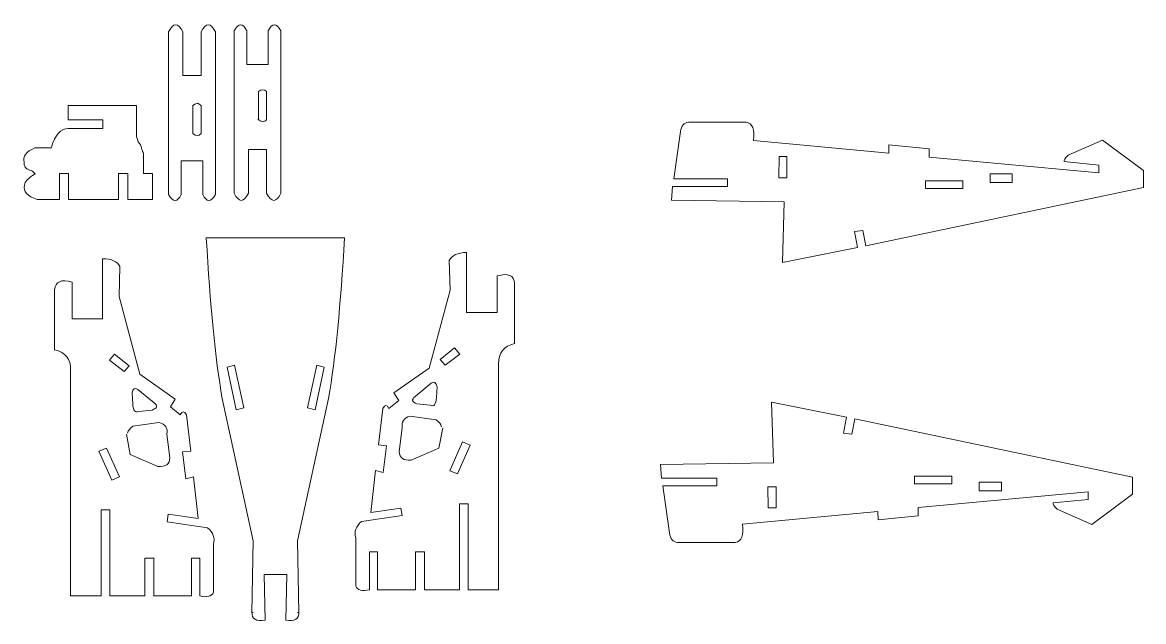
# Model space of a CAD drawing. Header units: centimetres. Extents: x -9.1 to 9.1, y -7.2 to 7.2.
# Drawn here: x -8.95 to 1.88, y -7.24 to -1.45 of the extents above; entities that cross this region are included whole.
import ezdxf

# ---------------------------------------------------------------- set-up
doc = ezdxf.new("R2010")
doc.units = ezdxf.units.CM
doc.header["$MEASUREMENT"] = 0
doc.layers.add('CAPA 1', color=7, linetype='Continuous')

msp = doc.modelspace()

# ---------------------------------------------------------------- linework, layer by layer
at = {"layer": 'CAPA 1', "color": 250, "lineweight": 9}
for points, knots in [([(-7.53437, -1.54646), (-7.48846, -1.45461), (-7.44255, -1.45461), (-7.39664, -1.54646), (-7.39664, -1.54646), (-7.39664, -1.54646), (-7.39664, -1.96795), (-7.39664, -1.96795)], [0, 0, 0, 0, 0.33333333, 0.33333333, 0.33333333, 0.33333333, 1, 1, 1, 1]), ([(-7.08276, -1.54646), (-7.12867, -1.45461), (-7.17461, -1.45461), (-7.22052, -1.54646), (-7.22052, -1.54646), (-7.22052, -1.54646), (-7.22052, -1.96795), (-7.22052, -1.96795)], [0, 0, 0, 0, 0.33333333, 0.33333333, 0.33333333, 0.33333333, 1, 1, 1, 1]), ([(-6.77972, -1.86013), (-6.77972, -1.86013), (-6.77972, -1.53584), (-6.77972, -1.53584), (-6.77972, -1.53584), (-6.77972, -1.53584), (-6.77708, -1.53584), (-6.77708, -1.53584)], [0, 0, 0, 0, 0.33333333, 0.33333333, 0.33333333, 0.33333333, 1, 1, 1, 1]), ([(-6.57197, -1.86013), (-6.57197, -1.86013), (-6.57197, -1.53584), (-6.57197, -1.53584), (-6.57197, -1.53584), (-6.57197, -1.53584), (-6.57458, -1.53584), (-6.57458, -1.53584)], [0, 0, 0, 0, 0.33333333, 0.33333333, 0.33333333, 0.33333333, 1, 1, 1, 1]), ([(-6.66773, -2.12242), (-6.63868, -2.09808), (-6.61213, -2.09808), (-6.58801, -2.12242), (-6.58801, -2.12242), (-6.58801, -2.12242), (-6.58801, -2.39125), (-6.58801, -2.39125), (-6.58801, -2.39125), (-6.61222, -2.42219), (-6.64032, -2.42067), (-6.67228, -2.38669)], [0, 0, 0, 0, 0.25, 0.25, 0.25, 0.25, 0.5, 0.5, 0.5, 0.5, 1, 1, 1, 1]), ([(-8.16946, -2.48036), (-8.16946, -2.48036), (-8.16946, -2.39653), (-8.16946, -2.39653), (-8.16946, -2.39653), (-8.16946, -2.39653), (-8.50257, -2.39653), (-8.50257, -2.39653), (-8.50257, -2.39653), (-8.50257, -2.39653), (-8.50257, -2.25833), (-8.50257, -2.25833), (-8.50257, -2.25833), (-8.50257, -2.25833), (-7.84443, -2.25833), (-7.84443, -2.25833), (-7.84443, -2.25833), (-7.84443, -2.25833), (-7.84443, -2.55624), (-7.84443, -2.55624)], [0, 0, 0, 0, 0.16666667, 0.16666667, 0.16666667, 0.16666667, 0.33333333, 0.33333333, 0.33333333, 0.33333333, 0.5, 0.5, 0.5, 0.5, 0.66666667, 0.66666667, 0.66666667, 0.66666667, 1, 1, 1, 1]), ([(-7.30046, -2.52851), (-7.27141, -2.55287), (-7.24486, -2.55287), (-7.22074, -2.52851), (-7.22074, -2.52851), (-7.22074, -2.52851), (-7.22074, -2.2597), (-7.22074, -2.2597), (-7.22074, -2.2597), (-7.24496, -2.22876), (-7.27305, -2.23028), (-7.30502, -2.26426)], [0, 0, 0, 0, 0.25, 0.25, 0.25, 0.25, 0.5, 0.5, 0.5, 0.5, 1, 1, 1, 1]), ([(-2.65596, -2.9639), (-2.65596, -2.9639), (-2.59224, -2.50913), (-2.59224, -2.50913), (-2.59224, -2.50913), (-2.5839, -2.4537), (-2.55827, -2.42296), (-2.51534, -2.41684)], [0, 0, 0, 0, 0.33333333, 0.33333333, 0.33333333, 0.33333333, 1, 1, 1, 1]), ([(1.11187, -2.79911), (1.11187, -2.79911), (1.44802, -2.83207), (1.44802, -2.83207), (1.44802, -2.83207), (1.44802, -2.83207), (1.44802, -2.90678), (1.44802, -2.90678), (1.44802, -2.90678), (1.44802, -2.90678), (-0.19093, -2.7552), (-0.19093, -2.7552), (-0.19093, -2.7552), (-0.19093, -2.7552), (-0.19093, -2.67389), (-0.19093, -2.67389), (-0.19093, -2.67389), (-0.19093, -2.67389), (-0.57979, -2.63655), (-0.57979, -2.63655), (-0.57979, -2.63655), (-0.57979, -2.63655), (-0.582, -2.71564), (-0.582, -2.71564), (-0.582, -2.71564), (-0.582, -2.71564), (-1.887, -2.5948), (-1.887, -2.5948)], [0, 0, 0, 0, 0.125, 0.125, 0.125, 0.125, 0.25, 0.25, 0.25, 0.25, 0.375, 0.375, 0.375, 0.375, 0.5, 0.5, 0.5, 0.5, 0.625, 0.625, 0.625, 0.625, 0.75, 0.75, 0.75, 0.75, 1, 1, 1, 1]), ([(-0.88297, -3.62739), (-0.88297, -3.62739), (-0.91155, -3.47359), (-0.91155, -3.47359), (-0.91155, -3.47359), (-0.91155, -3.47359), (-0.83246, -3.46483), (-0.83246, -3.46483), (-0.83246, -3.46483), (-0.83246, -3.46483), (-0.80314, -3.61143), (-0.80314, -3.61143), (-0.80314, -3.61143), (-0.80314, -3.61143), (1.87862, -3.04737), (1.87862, -3.04737), (1.87862, -3.04737), (1.87862, -3.04737), (1.87862, -2.88481), (1.87862, -2.88481), (1.87862, -2.88481), (1.87862, -2.88481), (1.48316, -2.5926), (1.48316, -2.5926), (1.48316, -2.5926), (1.48316, -2.5926), (1.14921, -2.73761), (1.14921, -2.73761), (1.14921, -2.73761), (1.11852, -2.76785), (1.10609, -2.78835), (1.11187, -2.79911)], [0, 0, 0, 0, 0.11111111, 0.11111111, 0.11111111, 0.11111111, 0.22222222, 0.22222222, 0.22222222, 0.22222222, 0.33333333, 0.33333333, 0.33333333, 0.33333333, 0.44444444, 0.44444444, 0.44444444, 0.44444444, 0.55555556, 0.55555556, 0.55555556, 0.55555556, 0.66666667, 0.66666667, 0.66666667, 0.66666667, 0.77777778, 0.77777778, 0.77777778, 0.77777778, 1, 1, 1, 1]), ([(-8.82516, -2.66696), (-8.91088, -2.70333), (-8.94576, -2.74889), (-8.92984, -2.80365), (-8.92984, -2.80365), (-8.93392, -2.84059), (-8.91639, -2.86687), (-8.87723, -2.88249), (-8.87723, -2.88249), (-8.85742, -2.88274), (-8.83949, -2.8946), (-8.82342, -2.91809)], [0, 0, 0, 0, 0.25, 0.25, 0.25, 0.25, 0.5, 0.5, 0.5, 0.5, 1, 1, 1, 1]), ([(-7.80487, -2.63797), (-7.80158, -2.6496), (-7.7983, -2.66126), (-7.79488, -2.67192), (-7.79488, -2.67192), (-7.7915, -2.68256), (-7.78796, -2.69225), (-7.78489, -2.70004), (-7.78489, -2.70004), (-7.78181, -2.70784), (-7.77916, -2.71377), (-7.77655, -2.7197)], [0, 0, 0, 0, 0.25, 0.25, 0.25, 0.25, 0.5, 0.5, 0.5, 0.5, 1, 1, 1, 1]), ([(-6.90164, -3.10449), (-6.85573, -3.19631), (-6.80982, -3.19631), (-6.76391, -3.10449), (-6.76391, -3.10449), (-6.76391, -3.10449), (-6.76391, -2.68301), (-6.76391, -2.68301)], [0, 0, 0, 0, 0.33333333, 0.33333333, 0.33333333, 0.33333333, 1, 1, 1, 1]), ([(-6.45003, -3.10449), (-6.49594, -3.19631), (-6.54188, -3.19631), (-6.58779, -3.10449), (-6.58779, -3.10449), (-6.58779, -3.10449), (-6.58779, -2.68301), (-6.58779, -2.68301)], [0, 0, 0, 0, 0.33333333, 0.33333333, 0.33333333, 0.33333333, 1, 1, 1, 1]), ([(-7.41245, -2.79082), (-7.41245, -2.79082), (-7.41245, -3.11511), (-7.41245, -3.11511), (-7.41245, -3.11511), (-7.41245, -3.11511), (-7.40981, -3.11511), (-7.40981, -3.11511)], [0, 0, 0, 0, 0.33333333, 0.33333333, 0.33333333, 0.33333333, 1, 1, 1, 1]), ([(-7.2047, -2.79082), (-7.2047, -2.79082), (-7.2047, -3.11511), (-7.2047, -3.11511), (-7.2047, -3.11511), (-7.2047, -3.11511), (-7.20732, -3.11511), (-7.20732, -3.11511)], [0, 0, 0, 0, 0.33333333, 0.33333333, 0.33333333, 0.33333333, 1, 1, 1, 1]), ([(-8.82342, -2.91809), (-8.8912, -2.95755), (-8.92496, -2.99401), (-8.92468, -3.02749), (-8.92468, -3.02749), (-8.93928, -3.08646), (-8.89907, -3.13227), (-8.80409, -3.1649)], [0, 0, 0, 0, 0.33333333, 0.33333333, 0.33333333, 0.33333333, 1, 1, 1, 1]), ([(-8.01843, -2.91216), (-8.01843, -2.91216), (-8.01843, -3.1649), (-8.01843, -3.1649), (-8.01843, -3.1649), (-8.01843, -3.1649), (-8.5009, -3.1649), (-8.5009, -3.1649), (-8.5009, -3.1649), (-8.5009, -3.1649), (-8.5009, -2.91216), (-8.5009, -2.91216), (-8.5009, -2.91216), (-8.5009, -2.91216), (-8.58789, -2.91216), (-8.58789, -2.91216), (-8.58789, -2.91216), (-8.58789, -2.91216), (-8.58789, -3.1649), (-8.58789, -3.1649), (-8.58789, -3.1649), (-8.58789, -3.1649), (-8.80409, -3.1649), (-8.80409, -3.1649)], [0, 0, 0, 0, 0.14285714, 0.14285714, 0.14285714, 0.14285714, 0.28571429, 0.28571429, 0.28571429, 0.28571429, 0.42857143, 0.42857143, 0.42857143, 0.42857143, 0.57142857, 0.57142857, 0.57142857, 0.57142857, 0.71428571, 0.71428571, 0.71428571, 0.71428571, 1, 1, 1, 1]), ([(-7.77655, -2.9145), (-7.77655, -2.9145), (-7.68889, -2.9145), (-7.68889, -2.9145), (-7.68889, -2.9145), (-7.68889, -2.9145), (-7.68889, -3.1649), (-7.68889, -3.1649), (-7.68889, -3.1649), (-7.68889, -3.1649), (-7.9288, -3.1649), (-7.9288, -3.1649), (-7.9288, -3.1649), (-7.9288, -3.1649), (-7.9288, -2.91216), (-7.9288, -2.91216), (-7.9288, -2.91216), (-7.9288, -2.91216), (-8.01843, -2.91216), (-8.01843, -2.91216), (-8.01843, -2.91216), (-8.01843, -2.91216), (-8.01843, -2.91741), (-8.01843, -2.91741)], [0, 0, 0, 0, 0.14285714, 0.14285714, 0.14285714, 0.14285714, 0.28571429, 0.28571429, 0.28571429, 0.28571429, 0.42857143, 0.42857143, 0.42857143, 0.42857143, 0.57142857, 0.57142857, 0.57142857, 0.57142857, 0.71428571, 0.71428571, 0.71428571, 0.71428571, 1, 1, 1, 1]), ([(-2.68013, -3.17041), (-2.68013, -3.17041), (-2.66914, -3.0386), (-2.66914, -3.0386), (-2.66914, -3.0386), (-2.66914, -3.0386), (-2.13747, -3.0386), (-2.13747, -3.0386), (-2.13747, -3.0386), (-2.13747, -3.0386), (-2.13747, -2.9639), (-2.13747, -2.9639), (-2.13747, -2.9639), (-2.13747, -2.9639), (-2.65596, -2.9639), (-2.65596, -2.9639)], [0, 0, 0, 0, 0.2, 0.2, 0.2, 0.2, 0.4, 0.4, 0.4, 0.4, 0.6, 0.6, 0.6, 0.6, 1, 1, 1, 1]), ([(-2.68013, -3.17041), (-2.68013, -3.17041), (-1.59041, -3.1858), (-1.59041, -3.1858), (-1.59041, -3.1858), (-1.59041, -3.1858), (-1.608, -3.7724), (-1.608, -3.7724), (-1.608, -3.7724), (-1.608, -3.7724), (-0.88297, -3.62739), (-0.88297, -3.62739)], [0, 0, 0, 0, 0.25, 0.25, 0.25, 0.25, 0.5, 0.5, 0.5, 0.5, 1, 1, 1, 1]), ([(-7.17047, -3.53473), (-7.13507, -4.18071), (-7.08381, -4.69773), (-7.0167, -5.08581), (-7.0167, -5.08581), (-7.0167, -5.08581), (-6.7179, -6.46113), (-6.7179, -6.46113)], [0, 0, 0, 0, 0.33333333, 0.33333333, 0.33333333, 0.33333333, 1, 1, 1, 1]), ([(-5.83641, -3.53473), (-5.87183, -4.18071), (-5.9231, -4.69773), (-5.99021, -5.08581), (-5.99021, -5.08581), (-5.99021, -5.08581), (-6.28898, -6.46113), (-6.28898, -6.46113)], [0, 0, 0, 0, 0.33333333, 0.33333333, 0.33333333, 0.33333333, 1, 1, 1, 1]), ([(-4.36277, -3.90256), (-4.36277, -3.90256), (-4.36277, -4.25581), (-4.36277, -4.25581), (-4.36277, -4.25581), (-4.36277, -4.25581), (-4.65806, -4.25581), (-4.65806, -4.25581), (-4.65806, -4.25581), (-4.65806, -4.25581), (-4.65806, -3.67582), (-4.65806, -3.67582)], [0, 0, 0, 0, 0.25, 0.25, 0.25, 0.25, 0.5, 0.5, 0.5, 0.5, 1, 1, 1, 1]), ([(-8.4664, -3.96282), (-8.4664, -3.96282), (-8.4664, -4.3161), (-8.4664, -4.3161), (-8.4664, -4.3161), (-8.4664, -4.3161), (-8.17113, -4.3161), (-8.17113, -4.3161), (-8.17113, -4.3161), (-8.17113, -4.3161), (-8.17113, -3.73608), (-8.17113, -3.73608)], [0, 0, 0, 0, 0.25, 0.25, 0.25, 0.25, 0.5, 0.5, 0.5, 0.5, 1, 1, 1, 1]), ([(-4.82496, -3.75247), (-4.82496, -3.75247), (-4.81624, -4.03964), (-4.81624, -4.03964), (-4.81624, -4.03964), (-4.81624, -4.03964), (-5.01779, -4.79192), (-5.01779, -4.79192), (-5.01779, -4.79192), (-5.01779, -4.79192), (-5.35932, -5.03091), (-5.35932, -5.03091), (-5.35932, -5.03091), (-5.35932, -5.03091), (-5.31186, -5.10474), (-5.31186, -5.10474), (-5.31186, -5.10474), (-5.31186, -5.10474), (-5.40677, -5.18384), (-5.40677, -5.18384)], [0, 0, 0, 0, 0.16666667, 0.16666667, 0.16666667, 0.16666667, 0.33333333, 0.33333333, 0.33333333, 0.33333333, 0.5, 0.5, 0.5, 0.5, 0.66666667, 0.66666667, 0.66666667, 0.66666667, 1, 1, 1, 1]), ([(-8.00423, -3.81275), (-8.00423, -3.81275), (-8.01295, -4.09992), (-8.01295, -4.09992), (-8.01295, -4.09992), (-8.01295, -4.09992), (-7.81137, -4.85218), (-7.81137, -4.85218), (-7.81137, -4.85218), (-7.81137, -4.85218), (-7.46985, -5.09119), (-7.46985, -5.09119), (-7.46985, -5.09119), (-7.46985, -5.09119), (-7.5173, -5.165), (-7.5173, -5.165), (-7.5173, -5.165), (-7.5173, -5.165), (-7.42239, -5.24409), (-7.42239, -5.24409)], [0, 0, 0, 0, 0.16666667, 0.16666667, 0.16666667, 0.16666667, 0.33333333, 0.33333333, 0.33333333, 0.33333333, 0.5, 0.5, 0.5, 0.5, 0.66666667, 0.66666667, 0.66666667, 0.66666667, 1, 1, 1, 1]), ([(-4.64254, -6.93254), (-4.64254, -6.93254), (-4.34815, -6.93254), (-4.34815, -6.93254), (-4.34815, -6.93254), (-4.34815, -6.93254), (-4.34815, -4.75313), (-4.34815, -4.75313)], [0, 0, 0, 0, 0.33333333, 0.33333333, 0.33333333, 0.33333333, 1, 1, 1, 1]), ([(-8.18663, -6.99282), (-8.18663, -6.99282), (-8.48102, -6.99282), (-8.48102, -6.99282), (-8.48102, -6.99282), (-8.48102, -6.99282), (-8.48102, -4.81341), (-8.48102, -4.81341)], [0, 0, 0, 0, 0.33333333, 0.33333333, 0.33333333, 0.33333333, 1, 1, 1, 1]), ([(-7.83058, -4.99907), (-7.85985, -4.9776), (-7.87846, -4.98921), (-7.88643, -5.03385), (-7.88643, -5.03385), (-7.88643, -5.03385), (-7.88115, -5.13798), (-7.88115, -5.13798), (-7.88115, -5.13798), (-7.87637, -5.20449), (-7.85614, -5.22865), (-7.82052, -5.21049)], [0, 0, 0, 0, 0.25, 0.25, 0.25, 0.25, 0.5, 0.5, 0.5, 0.5, 1, 1, 1, 1]), ([(-4.99861, -4.93879), (-4.96932, -4.91734), (-4.95071, -4.92893), (-4.94276, -4.97356), (-4.94276, -4.97356), (-4.94276, -4.97356), (-4.94804, -5.07772), (-4.94804, -5.07772), (-4.94804, -5.07772), (-4.95283, -5.1442), (-4.97303, -5.16837), (-5.00868, -5.15021)], [0, 0, 0, 0, 0.25, 0.25, 0.25, 0.25, 0.5, 0.5, 0.5, 0.5, 1, 1, 1, 1]), ([(-5.40677, -5.18384), (-5.42655, -5.14428), (-5.44633, -5.14428), (-5.46609, -5.18384), (-5.46609, -5.18384), (-5.46609, -5.18384), (-5.50843, -5.5347), (-5.50843, -5.5347)], [0, 0, 0, 0, 0.33333333, 0.33333333, 0.33333333, 0.33333333, 1, 1, 1, 1]), ([(-2.78557, -5.7233), (-2.78557, -5.7233), (-1.69586, -5.70793), (-1.69586, -5.70793), (-1.69586, -5.70793), (-1.69586, -5.70793), (-1.71345, -5.12133), (-1.71345, -5.12133), (-1.71345, -5.12133), (-1.71345, -5.12133), (-0.98845, -5.26634), (-0.98845, -5.26634)], [0, 0, 0, 0, 0.25, 0.25, 0.25, 0.25, 0.5, 0.5, 0.5, 0.5, 1, 1, 1, 1]), ([(-7.42239, -5.24409), (-7.40262, -5.20456), (-7.38286, -5.20456), (-7.36308, -5.24409), (-7.36308, -5.24409), (-7.36308, -5.24409), (-7.32073, -5.59496), (-7.32073, -5.59496)], [0, 0, 0, 0, 0.33333333, 0.33333333, 0.33333333, 0.33333333, 1, 1, 1, 1]), ([(-4.89862, -5.35916), (-4.90465, -5.33522), (-4.92164, -5.31262), (-4.94959, -5.2914), (-4.94959, -5.2914), (-4.94959, -5.2914), (-5.20178, -5.25633), (-5.20178, -5.25633), (-5.20178, -5.25633), (-5.26478, -5.27441), (-5.29027, -5.3122), (-5.27823, -5.36969)], [0, 0, 0, 0, 0.25, 0.25, 0.25, 0.25, 0.5, 0.5, 0.5, 0.5, 1, 1, 1, 1]), ([(-0.98845, -5.26634), (-0.98845, -5.26634), (-1.01699, -5.42011), (-1.01699, -5.42011), (-1.01699, -5.42011), (-1.01699, -5.42011), (-0.9379, -5.42891), (-0.9379, -5.42891), (-0.9379, -5.42891), (-0.9379, -5.42891), (-0.90858, -5.28231), (-0.90858, -5.28231), (-0.90858, -5.28231), (-0.90858, -5.28231), (1.77315, -5.84633), (1.77315, -5.84633), (1.77315, -5.84633), (1.77315, -5.84633), (1.77315, -6.00893), (1.77315, -6.00893), (1.77315, -6.00893), (1.77315, -6.00893), (1.37769, -6.3011), (1.37769, -6.3011), (1.37769, -6.3011), (1.37769, -6.3011), (1.04377, -6.15612), (1.04377, -6.15612), (1.04377, -6.15612), (1.01308, -6.12586), (1.00062, -6.10536), (1.0064, -6.09459)], [0, 0, 0, 0, 0.11111111, 0.11111111, 0.11111111, 0.11111111, 0.22222222, 0.22222222, 0.22222222, 0.22222222, 0.33333333, 0.33333333, 0.33333333, 0.33333333, 0.44444444, 0.44444444, 0.44444444, 0.44444444, 0.55555556, 0.55555556, 0.55555556, 0.55555556, 0.66666667, 0.66666667, 0.66666667, 0.66666667, 0.77777778, 0.77777778, 0.77777778, 0.77777778, 1, 1, 1, 1]), ([(-7.93057, -5.41942), (-7.92454, -5.39548), (-7.90753, -5.37291), (-7.87958, -5.35168), (-7.87958, -5.35168), (-7.87958, -5.35168), (-7.62738, -5.31661), (-7.62738, -5.31661), (-7.62738, -5.31661), (-7.56441, -5.33467), (-7.53893, -5.37246), (-7.55093, -5.42995)], [0, 0, 0, 0, 0.25, 0.25, 0.25, 0.25, 0.5, 0.5, 0.5, 0.5, 1, 1, 1, 1]), ([(-4.88806, -5.36969), (-4.88806, -5.36969), (-4.92493, -5.56634), (-4.92493, -5.56634), (-4.92493, -5.56634), (-4.92493, -5.56634), (-5.19125, -5.68078), (-5.19125, -5.68078)], [0, 0, 0, 0, 0.33333333, 0.33333333, 0.33333333, 0.33333333, 1, 1, 1, 1]), ([(-7.94111, -5.42995), (-7.94111, -5.42995), (-7.90424, -5.6266), (-7.90424, -5.6266), (-7.90424, -5.6266), (-7.90424, -5.6266), (-7.63795, -5.74106), (-7.63795, -5.74106)], [0, 0, 0, 0, 0.33333333, 0.33333333, 0.33333333, 0.33333333, 1, 1, 1, 1]), ([(-7.32073, -5.59496), (-7.32073, -5.59496), (-7.39868, -5.60263), (-7.39868, -5.60263), (-7.39868, -5.60263), (-7.39868, -5.60263), (-7.36704, -5.86101), (-7.36704, -5.86101), (-7.36704, -5.86101), (-7.36704, -5.86101), (-7.29323, -5.84255), (-7.29323, -5.84255), (-7.29323, -5.84255), (-7.29323, -5.84255), (-7.24842, -6.24593), (-7.24842, -6.24593), (-7.24842, -6.24593), (-7.24842, -6.24593), (-7.53843, -6.20373), (-7.53843, -6.20373), (-7.53843, -6.20373), (-7.53843, -6.20373), (-7.54951, -6.27662), (-7.54951, -6.27662)], [0, 0, 0, 0, 0.14285714, 0.14285714, 0.14285714, 0.14285714, 0.28571429, 0.28571429, 0.28571429, 0.28571429, 0.42857143, 0.42857143, 0.42857143, 0.42857143, 0.57142857, 0.57142857, 0.57142857, 0.57142857, 0.71428571, 0.71428571, 0.71428571, 0.71428571, 1, 1, 1, 1]), ([(-5.50843, -5.5347), (-5.50843, -5.5347), (-5.43049, -5.54237), (-5.43049, -5.54237), (-5.43049, -5.54237), (-5.43049, -5.54237), (-5.46213, -5.80072), (-5.46213, -5.80072), (-5.46213, -5.80072), (-5.46213, -5.80072), (-5.53596, -5.78226), (-5.53596, -5.78226), (-5.53596, -5.78226), (-5.53596, -5.78226), (-5.58077, -6.18564), (-5.58077, -6.18564), (-5.58077, -6.18564), (-5.58077, -6.18564), (-5.29076, -6.14347), (-5.29076, -6.14347), (-5.29076, -6.14347), (-5.29076, -6.14347), (-5.27968, -6.21633), (-5.27968, -6.21633)], [0, 0, 0, 0, 0.14285714, 0.14285714, 0.14285714, 0.14285714, 0.28571429, 0.28571429, 0.28571429, 0.28571429, 0.42857143, 0.42857143, 0.42857143, 0.42857143, 0.57142857, 0.57142857, 0.57142857, 0.57142857, 0.71428571, 0.71428571, 0.71428571, 0.71428571, 1, 1, 1, 1]), ([(-2.78557, -5.7233), (-2.78557, -5.7233), (-2.77459, -5.85513), (-2.77459, -5.85513), (-2.77459, -5.85513), (-2.77459, -5.85513), (-2.24292, -5.85513), (-2.24292, -5.85513), (-2.24292, -5.85513), (-2.24292, -5.85513), (-2.24292, -5.92984), (-2.24292, -5.92984), (-2.24292, -5.92984), (-2.24292, -5.92984), (-2.76141, -5.92984), (-2.76141, -5.92984)], [0, 0, 0, 0, 0.2, 0.2, 0.2, 0.2, 0.4, 0.4, 0.4, 0.4, 0.6, 0.6, 0.6, 0.6, 1, 1, 1, 1]), ([(-2.76141, -5.92984), (-2.76141, -5.92984), (-2.69769, -6.3846), (-2.69769, -6.3846), (-2.69769, -6.3846), (-2.68935, -6.44001), (-2.66371, -6.47077), (-2.62082, -6.47687)], [0, 0, 0, 0, 0.33333333, 0.33333333, 0.33333333, 0.33333333, 1, 1, 1, 1]), ([(1.0064, -6.09459), (1.0064, -6.09459), (1.34254, -6.06164), (1.34254, -6.06164), (1.34254, -6.06164), (1.34254, -6.06164), (1.34254, -5.98696), (1.34254, -5.98696), (1.34254, -5.98696), (1.34254, -5.98696), (-0.29638, -6.13854), (-0.29638, -6.13854), (-0.29638, -6.13854), (-0.29638, -6.13854), (-0.29638, -6.21982), (-0.29638, -6.21982), (-0.29638, -6.21982), (-0.29638, -6.21982), (-0.68526, -6.25719), (-0.68526, -6.25719), (-0.68526, -6.25719), (-0.68526, -6.25719), (-0.68745, -6.17809), (-0.68745, -6.17809), (-0.68745, -6.17809), (-0.68745, -6.17809), (-1.99247, -6.29891), (-1.99247, -6.29891)], [0, 0, 0, 0, 0.125, 0.125, 0.125, 0.125, 0.25, 0.25, 0.25, 0.25, 0.375, 0.375, 0.375, 0.375, 0.5, 0.5, 0.5, 0.5, 0.625, 0.625, 0.625, 0.625, 0.75, 0.75, 0.75, 0.75, 1, 1, 1, 1]), ([(-7.76482, -6.62813), (-7.76482, -6.62813), (-7.76482, -6.99282), (-7.76482, -6.99282), (-7.76482, -6.99282), (-7.76482, -6.99282), (-8.10315, -6.99282), (-8.10315, -6.99282), (-8.10315, -6.99282), (-8.10315, -6.99282), (-8.10315, -6.16235), (-8.10315, -6.16235), (-8.10315, -6.16235), (-8.10315, -6.16235), (-8.18663, -6.16235), (-8.18663, -6.16235)], [0, 0, 0, 0, 0.2, 0.2, 0.2, 0.2, 0.4, 0.4, 0.4, 0.4, 0.6, 0.6, 0.6, 0.6, 1, 1, 1, 1]), ([(-5.06438, -6.56785), (-5.06438, -6.56785), (-5.06438, -6.93254), (-5.06438, -6.93254), (-5.06438, -6.93254), (-5.06438, -6.93254), (-4.72604, -6.93254), (-4.72604, -6.93254), (-4.72604, -6.93254), (-4.72604, -6.93254), (-4.72604, -6.10209), (-4.72604, -6.10209), (-4.72604, -6.10209), (-4.72604, -6.10209), (-4.64254, -6.10209), (-4.64254, -6.10209)], [0, 0, 0, 0, 0.2, 0.2, 0.2, 0.2, 0.4, 0.4, 0.4, 0.4, 0.6, 0.6, 0.6, 0.6, 1, 1, 1, 1]), ([(-6.7179, -6.46113), (-6.7179, -6.46113), (-6.73107, -7.15098), (-6.73107, -7.15098), (-6.73107, -7.15098), (-6.73107, -7.15098), (-6.7179, -7.15098), (-6.7179, -7.15098)], [0, 0, 0, 0, 0.33333333, 0.33333333, 0.33333333, 0.33333333, 1, 1, 1, 1]), ([(-6.28898, -6.46113), (-6.28898, -6.46113), (-6.27581, -7.15098), (-6.27581, -7.15098), (-6.27581, -7.15098), (-6.27581, -7.15098), (-6.28898, -7.15098), (-6.28898, -7.15098)], [0, 0, 0, 0, 0.33333333, 0.33333333, 0.33333333, 0.33333333, 1, 1, 1, 1]), ([(-5.59604, -6.93254), (-5.59604, -6.93254), (-5.59604, -6.56785), (-5.59604, -6.56785), (-5.59604, -6.56785), (-5.59604, -6.56785), (-5.51695, -6.56785), (-5.51695, -6.56785)], [0, 0, 0, 0, 0.33333333, 0.33333333, 0.33333333, 0.33333333, 1, 1, 1, 1]), ([(-5.15224, -6.93254), (-5.15224, -6.93254), (-5.51695, -6.93254), (-5.51695, -6.93254), (-5.51695, -6.93254), (-5.51695, -6.93254), (-5.51695, -6.56785), (-5.51695, -6.56785)], [0, 0, 0, 0, 0.33333333, 0.33333333, 0.33333333, 0.33333333, 1, 1, 1, 1]), ([(-5.15224, -6.93254), (-5.15224, -6.93254), (-5.15224, -6.56785), (-5.15224, -6.56785), (-5.15224, -6.56785), (-5.15224, -6.56785), (-5.06438, -6.56785), (-5.06438, -6.56785)], [0, 0, 0, 0, 0.33333333, 0.33333333, 0.33333333, 0.33333333, 1, 1, 1, 1]), ([(-7.67693, -6.99282), (-7.67693, -6.99282), (-7.67693, -6.62813), (-7.67693, -6.62813), (-7.67693, -6.62813), (-7.67693, -6.62813), (-7.76482, -6.62813), (-7.76482, -6.62813)], [0, 0, 0, 0, 0.33333333, 0.33333333, 0.33333333, 0.33333333, 1, 1, 1, 1]), ([(-7.67693, -6.99282), (-7.67693, -6.99282), (-7.31224, -6.99282), (-7.31224, -6.99282), (-7.31224, -6.99282), (-7.31224, -6.99282), (-7.31224, -6.62813), (-7.31224, -6.62813)], [0, 0, 0, 0, 0.33333333, 0.33333333, 0.33333333, 0.33333333, 1, 1, 1, 1]), ([(-7.23315, -6.99282), (-7.23315, -6.99282), (-7.23315, -6.62813), (-7.23315, -6.62813), (-7.23315, -6.62813), (-7.23315, -6.62813), (-7.31224, -6.62813), (-7.31224, -6.62813)], [0, 0, 0, 0, 0.33333333, 0.33333333, 0.33333333, 0.33333333, 1, 1, 1, 1])]:
    msp.add_open_spline(points, degree=3, knots=knots, dxfattribs=at)
for points in [[(-6.90164, -1.53584), (-6.85834, -1.45815), (-6.81771, -1.45815), (-6.77972, -1.53584)], [(-6.45003, -1.53584), (-6.49333, -1.45815), (-6.53398, -1.45815), (-6.57197, -1.53584)], [(-7.53437, -3.11511), (-7.53437, -3.11511), (-7.53437, -1.54646), (-7.53437, -1.54646)], [(-7.08276, -3.11511), (-7.08276, -3.11511), (-7.08276, -1.54646), (-7.08276, -1.54646)], [(-6.90164, -1.53584), (-6.90164, -1.53584), (-6.90164, -3.10449), (-6.90164, -3.10449)], [(-6.45003, -1.53584), (-6.45003, -1.53584), (-6.45003, -3.10449), (-6.45003, -3.10449)], [(-6.77972, -1.86013), (-6.77972, -1.86013), (-6.57197, -1.86013), (-6.57197, -1.86013)], [(-7.39664, -1.96795), (-7.39664, -1.96795), (-7.22052, -1.96795), (-7.22052, -1.96795)], [(-6.66773, -2.39125), (-6.66773, -2.39125), (-6.66773, -2.12242), (-6.66773, -2.12242)], [(-7.30046, -2.2597), (-7.30046, -2.2597), (-7.30046, -2.52851), (-7.30046, -2.52851)], [(-8.50257, -2.48036), (-8.57613, -2.48003), (-8.63006, -2.53972), (-8.66434, -2.65939)], [(-8.16946, -2.48036), (-8.16946, -2.48036), (-8.50257, -2.48036), (-8.50257, -2.48036)], [(-2.51534, -2.41684), (-2.51534, -2.41684), (-1.95951, -2.41684), (-1.95951, -2.41684)], [(-1.95951, -2.41684), (-1.89758, -2.42712), (-1.87342, -2.48644), (-1.887, -2.5948)], [(-7.84443, -2.55624), (-7.83429, -2.59706), (-7.82109, -2.62432), (-7.80487, -2.63797)], [(-8.66434, -2.66696), (-8.66434, -2.66696), (-8.82516, -2.66696), (-8.82516, -2.66696)], [(-6.76391, -2.68301), (-6.76391, -2.68301), (-6.58779, -2.68301), (-6.58779, -2.68301)], [(-7.77655, -2.9145), (-7.77655, -2.9145), (-7.77655, -2.7197), (-7.77655, -2.7197)], [(-7.41245, -2.79082), (-7.41245, -2.79082), (-7.2047, -2.79082), (-7.2047, -2.79082)], [(-7.53437, -3.11511), (-7.49107, -3.1928), (-7.45044, -3.1928), (-7.41245, -3.11511)], [(-7.08276, -3.11511), (-7.12606, -3.1928), (-7.16671, -3.1928), (-7.2047, -3.11511)], [(-5.83641, -3.53473), (-6.72579, -3.53473), (-7.17047, -3.53473), (-7.17047, -3.53473)], [(-4.65806, -3.67582), (-4.74388, -3.67816), (-4.7995, -3.70369), (-4.82496, -3.75247)], [(-8.17113, -3.73608), (-8.08532, -3.73842), (-8.02969, -3.76398), (-8.00423, -3.81275)], [(-4.36277, -3.90256), (-4.25632, -3.87157), (-4.20008, -3.89618), (-4.19405, -3.97637)], [(-8.4664, -3.96282), (-8.57284, -3.93185), (-8.62909, -3.95646), (-8.63514, -4.03665)], [(-4.19405, -4.55636), (-4.19405, -4.55636), (-4.19405, -3.97637), (-4.19405, -3.97637)], [(-8.63514, -4.61665), (-8.63514, -4.61665), (-8.63514, -4.03665), (-8.63514, -4.03665)], [(-8.63514, -4.61665), (-8.5297, -4.63862), (-8.47833, -4.70421), (-8.48102, -4.81341)], [(-4.19405, -4.55636), (-4.29947, -4.57833), (-4.35084, -4.64392), (-4.34815, -4.75313)], [(-4.99861, -4.93879), (-4.99861, -4.93879), (-5.15408, -5.06678), (-5.15408, -5.06678)], [(-7.83058, -4.99907), (-7.83058, -4.99907), (-7.67511, -5.12706), (-7.67511, -5.12706)], [(-5.15408, -5.06678), (-5.19242, -5.0965), (-5.18656, -5.11992), (-5.13654, -5.13703)], [(-7.67511, -5.12706), (-7.63675, -5.15678), (-7.6426, -5.1802), (-7.69265, -5.19731)], [(-5.00868, -5.15021), (-5.00868, -5.15021), (-5.13654, -5.13703), (-5.13654, -5.13703)], [(-7.82052, -5.21049), (-7.82052, -5.21049), (-7.69265, -5.19731), (-7.69265, -5.19731)], [(-5.27823, -5.36969), (-5.27823, -5.36969), (-5.30726, -5.59905), (-5.30726, -5.59905)], [(-7.55093, -5.42995), (-7.55093, -5.42995), (-7.52194, -5.65933), (-7.52194, -5.65933)], [(-5.30726, -5.59905), (-5.30539, -5.66028), (-5.2667, -5.68753), (-5.19125, -5.68078)], [(-7.52194, -5.65933), (-7.52381, -5.72056), (-7.56247, -5.74781), (-7.63795, -5.74106)], [(-8.18663, -6.99282), (-8.18663, -6.99282), (-8.18663, -6.16235), (-8.18663, -6.16235)], [(-4.64254, -6.93254), (-4.64254, -6.93254), (-4.64254, -6.10209), (-4.64254, -6.10209)], [(-7.54951, -6.27662), (-7.54951, -6.27662), (-7.15844, -6.33374), (-7.15844, -6.33374)], [(-5.67073, -6.27345), (-5.7261, -6.32001), (-5.74513, -6.37272), (-5.72785, -6.43164)], [(-5.27968, -6.21633), (-5.27968, -6.21633), (-5.67073, -6.27345), (-5.67073, -6.27345)], [(-7.15844, -6.33374), (-7.10306, -6.38027), (-7.08403, -6.43301), (-7.10132, -6.49192)], [(-2.06496, -6.47687), (-2.00303, -6.46661), (-1.97887, -6.4073), (-1.99247, -6.29891)], [(-7.10132, -6.49192), (-7.10132, -6.49192), (-7.10132, -6.95767), (-7.10132, -6.95767)], [(-5.72785, -6.43164), (-5.72785, -6.43164), (-5.72785, -6.89739), (-5.72785, -6.89739)], [(-2.62082, -6.47687), (-2.62082, -6.47687), (-2.06496, -6.47687), (-2.06496, -6.47687)], [(-6.61245, -6.78629), (-6.61245, -6.78629), (-6.60366, -7.22569), (-6.60366, -7.22569)], [(-6.61245, -6.78629), (-6.46712, -6.78629), (-6.39446, -6.78629), (-6.39446, -6.78629)], [(-6.39446, -6.78629), (-6.39446, -6.78629), (-6.40322, -7.22569), (-6.40322, -7.22569)], [(-5.59604, -6.93254), (-5.66724, -6.94888), (-5.71118, -6.93717), (-5.72785, -6.89739)], [(-7.23315, -6.99282), (-7.16193, -7.00916), (-7.11799, -6.99746), (-7.10132, -6.95767)], [(-6.60366, -7.22569), (-6.68895, -7.24011), (-6.73142, -7.21522), (-6.73107, -7.15098)], [(-6.40322, -7.22569), (-6.31793, -7.24011), (-6.27546, -7.21522), (-6.27581, -7.15098)]]:
    msp.add_open_spline(points, degree=3, dxfattribs=at)
at = {"layer": 'CAPA 1', "lineweight": 9}
for points in [[(-1.64096, -2.75079), (-1.61482, -2.75079), (-1.58872, -2.75079), (-1.56406, -2.75079), (-1.56406, -2.75079), (-1.56406, -2.75079), (-1.56406, -2.9551), (-1.56406, -2.9551), (-1.56406, -2.9551), (-1.56406, -2.9551), (-1.64315, -2.9551), (-1.64315, -2.9551), (-1.64315, -2.9551), (-1.64315, -2.9551), (-1.64096, -2.75079), (-1.64096, -2.75079)], [(0.61094, -2.99905), (0.61094, -2.99905), (0.61094, -2.91557), (0.61094, -2.91557), (0.61094, -2.91557), (0.61094, -2.91557), (0.39783, -2.91557), (0.39783, -2.91557), (0.39783, -2.91557), (0.39783, -2.91557), (0.39783, -2.99905), (0.39783, -2.99905), (0.39783, -2.99905), (0.39783, -2.99905), (0.61094, -2.99905), (0.61094, -2.99905)], [(-0.22827, -2.98368), (-0.22827, -2.98368), (0.1342, -2.98368), (0.1342, -2.98368), (0.1342, -2.98368), (0.1342, -2.98368), (0.1342, -3.05836), (0.1342, -3.05836), (0.1342, -3.05836), (0.1342, -3.05836), (-0.22827, -3.05836), (-0.22827, -3.05836), (-0.22827, -3.05836), (-0.22827, -3.05836), (-0.22827, -2.98368), (-0.22827, -2.98368)], [(-4.7226, -4.65717), (-4.7226, -4.65717), (-4.86497, -4.76529), (-4.86497, -4.76529), (-4.86497, -4.76529), (-4.86497, -4.76529), (-4.91374, -4.70991), (-4.91374, -4.70991), (-4.91374, -4.70991), (-4.91374, -4.70991), (-4.7727, -4.59786), (-4.7727, -4.59786), (-4.7727, -4.59786), (-4.7727, -4.59786), (-4.7226, -4.65717), (-4.7226, -4.65717)], [(-8.10659, -4.71746), (-8.10659, -4.71746), (-7.96423, -4.82555), (-7.96423, -4.82555), (-7.96423, -4.82555), (-7.96423, -4.82555), (-7.91545, -4.77019), (-7.91545, -4.77019), (-7.91545, -4.77019), (-7.91545, -4.77019), (-8.05649, -4.65815), (-8.05649, -4.65815), (-8.05649, -4.65815), (-8.05649, -4.65815), (-8.10659, -4.71746), (-8.10659, -4.71746)], [(-6.96952, -4.78265), (-6.96952, -4.78265), (-6.89693, -4.76319), (-6.89693, -4.76319), (-6.89693, -4.76319), (-6.89693, -4.76319), (-6.80912, -5.17591), (-6.80912, -5.17591), (-6.80912, -5.17591), (-6.80912, -5.17591), (-6.88061, -5.19507), (-6.88061, -5.19507), (-6.88061, -5.19507), (-6.88061, -5.19507), (-6.96952, -4.78265), (-6.96952, -4.78265)], [(-6.03191, -4.78265), (-6.03191, -4.78265), (-6.1045, -4.76319), (-6.1045, -4.76319), (-6.1045, -4.76319), (-6.1045, -4.76319), (-6.19231, -5.17591), (-6.19231, -5.17591), (-6.19231, -5.17591), (-6.19231, -5.17591), (-6.12081, -5.19507), (-6.12081, -5.19507), (-6.12081, -5.19507), (-6.12081, -5.19507), (-6.03191, -4.78265), (-6.03191, -4.78265)], [(-4.8208, -5.78358), (-4.8208, -5.78358), (-4.69557, -5.50414), (-4.69557, -5.50414), (-4.69557, -5.50414), (-4.69557, -5.50414), (-4.62176, -5.53577), (-4.62176, -5.53577), (-4.62176, -5.53577), (-4.62176, -5.53577), (-4.74567, -5.8139), (-4.74567, -5.8139), (-4.74567, -5.8139), (-4.74567, -5.8139), (-4.8208, -5.78358), (-4.8208, -5.78358)], [(-8.00837, -5.84387), (-8.00837, -5.84387), (-8.13359, -5.5644), (-8.13359, -5.5644), (-8.13359, -5.5644), (-8.13359, -5.5644), (-8.20743, -5.59603), (-8.20743, -5.59603), (-8.20743, -5.59603), (-8.20743, -5.59603), (-8.08352, -5.87418), (-8.08352, -5.87418), (-8.08352, -5.87418), (-8.08352, -5.87418), (-8.00837, -5.84387), (-8.00837, -5.84387)], [(-0.33374, -5.91006), (-0.33374, -5.91006), (0.02876, -5.91006), (0.02876, -5.91006), (0.02876, -5.91006), (0.02876, -5.91006), (0.02876, -5.83535), (0.02876, -5.83535), (0.02876, -5.83535), (0.02876, -5.83535), (-0.33374, -5.83535), (-0.33374, -5.83535), (-0.33374, -5.83535), (-0.33374, -5.83535), (-0.33374, -5.91006), (-0.33374, -5.91006)], [(-1.7464, -6.14292), (-1.7203, -6.14292), (-1.69416, -6.14292), (-1.6695, -6.14292), (-1.6695, -6.14292), (-1.6695, -6.14292), (-1.6695, -5.9386), (-1.6695, -5.9386), (-1.6695, -5.9386), (-1.6695, -5.9386), (-1.74859, -5.9386), (-1.74859, -5.9386), (-1.74859, -5.9386), (-1.74859, -5.9386), (-1.7464, -6.14292), (-1.7464, -6.14292)], [(0.5055, -5.89466), (0.5055, -5.89466), (0.5055, -5.97816), (0.5055, -5.97816), (0.5055, -5.97816), (0.5055, -5.97816), (0.29239, -5.97816), (0.29239, -5.97816), (0.29239, -5.97816), (0.29239, -5.97816), (0.29239, -5.89466), (0.29239, -5.89466), (0.29239, -5.89466), (0.29239, -5.89466), (0.5055, -5.89466), (0.5055, -5.89466)]]:
    msp.add_open_spline(points, degree=3, knots=[0, 0, 0, 0, 0.2, 0.2, 0.2, 0.2, 0.4, 0.4, 0.4, 0.4, 0.6, 0.6, 0.6, 0.6, 1, 1, 1, 1], dxfattribs=at)

doc.saveas('drawing.dxf')
